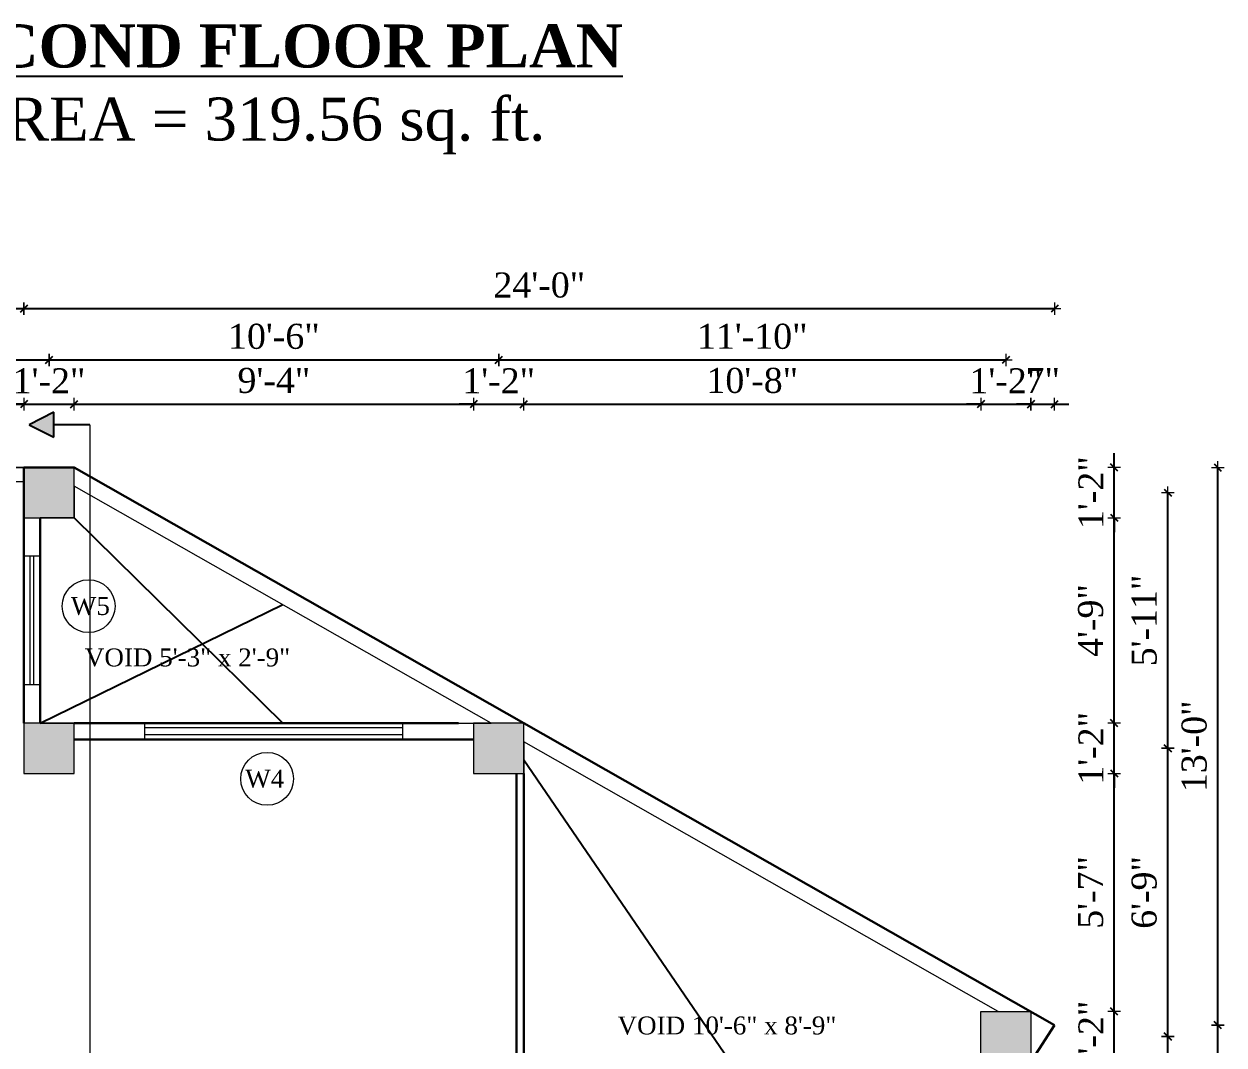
# Model space of a CAD drawing. Header units: inches. Extents: x 151827 to 346502, y -56182 to -23217.
# Drawn here: x 163272.7 to 163607.8, y -26095.1 to -25810 of the extents above; entities that cross this region are included whole.
import ezdxf

# ---------------------------------------------------------------- set-up
doc = ezdxf.new("R2010")
doc.units = ezdxf.units.IN
doc.header["$LTSCALE"] = 5
doc.header["$MEASUREMENT"] = 0
for name, color, linetype, lineweight in [('A-WALL', 7, 'Continuous', 9), ('Dimension', 7, 'Continuous', 18), ('Dw', 2, 'Continuous', 18)]:
    doc.layers.add(name, color=color, linetype=linetype, lineweight=lineweight)
doc.layers.add('dim line', color=7, linetype='Continuous', lineweight=15, true_color=0xfab2b2)
doc.layers.add('TEXT', color=6, linetype='Continuous')
doc.layers.add('WALL', color=7, linetype='Continuous')
doc.styles.add('ordinary', font='times.ttf')
doc.dimstyles.new('Copy of 96', dxfattribs={"dimtxt": 7, "dimasz": 4, "dimexe": 0.5, "dimexo": 0.5, "dimgap": 3, "dimtad": 1, "dimdec": 1, "dimzin": 11, "dimdsep": 46, "dimlunit": 4, "dimtxsty": 'ordinary', "dimblk": 'OBLIQUE', "dimcen": 0.09, "dimse1": 1, "dimse2": 1, "dimclrt": 6, "dimazin": 0, "dimtfac": 1, "dimtdec": 1, "dimtix": 1, "dimtmove": 2, "dimatfit": 3, "dimldrblk": 'leader', "dimfxl": 0.5, "dimfxlon": 1, "dimtolj": 1, "dimtzin": 0, "dimarcsym": 0})

# ---------------------------------------------------------------- blocks, each defined once
blk = doc.blocks.new('oblique')
at = {"color": 0, "lineweight": -2}
blk.add_line((0.25, 0.25), (-0.25, -0.25), dxfattribs=at)
at = {"layer": 'dim line', "lineweight": 9}
for p, q in [((-0.4375, 0), (0.4375, 0)), ((0, 0.4375), (0, -0.4375))]:
    blk.add_line(p, q, dxfattribs=at)
blk = doc.blocks.new('*D1109')
at = {"layer": 'A-WALL', "color": 0, "lineweight": -2, "ltscale": 5, "transparency": 16777216}
for p, q in [((163577.12, -26085.74), (163577.12, -26081.74)), ((163577.12, -26099.99), (163577.12, -26085.74)), ((163577.12, -26099.99), (163577.12, -26103.99))]:
    blk.add_line(p, q, dxfattribs=at)
at = {"layer": 'Defpoints', "color": 0, "ltscale": 5, "transparency": 16777216}
for p in [(163553.86, -26085.74), (163577.12, -26085.74), (163553.72, -26099.99)]:
    blk.add_point(p, dxfattribs=at)
at = {"layer": 'A-WALL', "color": 0, "lineweight": -2, "ltscale": 5, "transparency": 16777216, "xscale": 4, "yscale": 4, "zscale": 4}
for p, rotation in [((163577.12, -26085.74), 270), ((163577.12, -26099.99), 90)]:
    blk.add_blockref('oblique', p, dxfattribs=dict(at, rotation=rotation))
at = {"layer": 'A-WALL', "color": 6, "ltscale": 5, "transparency": 16777216, "insert": (163570.62, -26092.86), "char_height": 7, "attachment_point": 5, "rotation": 90, "style": 'ordinary'}
blk.add_mtext('\\A1;1\'-2"', dxfattribs=at)
blk = doc.blocks.new('_OBLIQUE')
at = {"color": 0, "linetype": 'ByBlock'}
blk.add_line((-0.5, -0.5), (0.5, 0.5), dxfattribs=at)
blk = doc.blocks.new('leader')
at = {"layer": 'Dimension'}
for p, q in [((0, -4.328), (0, 4.328)), ((-4.424, 0), (4.424, 0))]:
    blk.add_line(p, q, dxfattribs=at)
blk = doc.blocks.new('*D1110')
at = {"layer": 'A-WALL', "color": 0, "lineweight": -2, "ltscale": 5, "transparency": 16777216}
blk.add_line((163577.12, -26085.74), (163577.12, -26019.24), dxfattribs=at)
at = {"layer": 'Defpoints', "color": 0, "ltscale": 5, "transparency": 16777216}
for p in [(163412.24, -26019.24), (163577.12, -26019.24), (163553.86, -26085.74)]:
    blk.add_point(p, dxfattribs=at)
at = {"layer": 'A-WALL', "color": 0, "lineweight": -2, "ltscale": 5, "transparency": 16777216, "xscale": 4, "yscale": 4, "zscale": 4}
for p, rotation in [((163577.12, -26019.24), 90), ((163577.12, -26085.74), 270)]:
    blk.add_blockref('oblique', p, dxfattribs=dict(at, rotation=rotation))
at = {"layer": 'A-WALL', "color": 6, "ltscale": 5, "transparency": 16777216, "insert": (163570.55, -26052.49), "char_height": 7, "attachment_point": 5, "rotation": 90, "style": 'ordinary'}
blk.add_mtext('\\A1;5\'-7"', dxfattribs=at)
blk = doc.blocks.new('*D1111')
at = {"layer": 'A-WALL', "color": 0, "lineweight": -2, "ltscale": 5, "transparency": 16777216}
for p, q in [((163577.12, -26005.24), (163577.12, -26001.24)), ((163577.12, -26019.24), (163577.12, -26005.24)), ((163577.12, -26019.24), (163577.12, -26023.24))]:
    blk.add_line(p, q, dxfattribs=at)
at = {"layer": 'Defpoints', "color": 0, "ltscale": 5, "transparency": 16777216}
for p in [(163412.24, -26005.24), (163577.12, -26005.24), (163412.24, -26019.24)]:
    blk.add_point(p, dxfattribs=at)
at = {"layer": 'A-WALL', "color": 0, "lineweight": -2, "ltscale": 5, "transparency": 16777216, "xscale": 4, "yscale": 4, "zscale": 4}
for p, rotation in [((163577.12, -26005.24), 270), ((163577.12, -26019.24), 90)]:
    blk.add_blockref('oblique', p, dxfattribs=dict(at, rotation=rotation))
at = {"layer": 'A-WALL', "color": 6, "ltscale": 5, "transparency": 16777216, "insert": (163570.62, -26012.24), "char_height": 7, "attachment_point": 5, "rotation": 90, "style": 'ordinary'}
blk.add_mtext('\\A1;1\'-2"', dxfattribs=at)
blk = doc.blocks.new('*D1112')
at = {"layer": 'A-WALL', "color": 0, "lineweight": -2, "ltscale": 5, "transparency": 16777216}
blk.add_line((163577.12, -26005.24), (163577.12, -25947.85), dxfattribs=at)
at = {"layer": 'Defpoints', "color": 0, "ltscale": 5, "transparency": 16777216}
for p in [(163286.67, -25947.85), (163577.12, -25947.85), (163412.24, -26005.24)]:
    blk.add_point(p, dxfattribs=at)
at = {"layer": 'A-WALL', "color": 0, "lineweight": -2, "ltscale": 5, "transparency": 16777216, "xscale": 4, "yscale": 4, "zscale": 4}
for p, rotation in [((163577.12, -25947.85), 90), ((163577.12, -26005.24), 270)]:
    blk.add_blockref('oblique', p, dxfattribs=dict(at, rotation=rotation))
at = {"layer": 'A-WALL', "color": 6, "ltscale": 5, "transparency": 16777216, "insert": (163570.55, -25976.55), "char_height": 7, "attachment_point": 5, "rotation": 90, "style": 'ordinary'}
blk.add_mtext('\\A1;4\'-9"', dxfattribs=at)
blk = doc.blocks.new('*D1113')
at = {"layer": 'A-WALL', "color": 0, "lineweight": -2, "ltscale": 5, "transparency": 16777216}
for p, q in [((163577.12, -25933.85), (163577.12, -25929.85)), ((163577.12, -25947.85), (163577.12, -25933.85)), ((163577.12, -25947.85), (163577.12, -25951.85))]:
    blk.add_line(p, q, dxfattribs=at)
at = {"layer": 'Defpoints', "color": 0, "ltscale": 5, "transparency": 16777216}
for p in [(163286.67, -25933.85), (163577.12, -25933.85), (163286.67, -25947.85)]:
    blk.add_point(p, dxfattribs=at)
at = {"layer": 'A-WALL', "color": 0, "lineweight": -2, "ltscale": 5, "transparency": 16777216, "xscale": 4, "yscale": 4, "zscale": 4}
for p, rotation in [((163577.12, -25933.85), 270), ((163577.12, -25947.85), 90)]:
    blk.add_blockref('oblique', p, dxfattribs=dict(at, rotation=rotation))
at = {"layer": 'A-WALL', "color": 6, "ltscale": 5, "transparency": 16777216, "insert": (163570.62, -25940.85), "char_height": 7, "attachment_point": 5, "rotation": 90, "style": 'ordinary'}
blk.add_mtext('\\A1;1\'-2"', dxfattribs=at)
blk = doc.blocks.new('*D1114')
at = {"layer": 'A-WALL', "color": 0, "lineweight": -2, "ltscale": 5, "transparency": 16777216}
blk.add_line((163592.08, -26152.52), (163592.08, -26092.74), dxfattribs=at)
at = {"layer": 'Defpoints', "color": 0, "ltscale": 5, "transparency": 16777216}
for p in [(163546.86, -26092.74), (163592.08, -26092.74), (163508.25, -26152.52)]:
    blk.add_point(p, dxfattribs=at)
at = {"layer": 'A-WALL', "color": 0, "lineweight": -2, "ltscale": 5, "transparency": 16777216, "xscale": 4, "yscale": 4, "zscale": 4}
for p, rotation in [((163592.08, -26092.74), 90), ((163592.08, -26152.52), 270)]:
    blk.add_blockref('oblique', p, dxfattribs=dict(at, rotation=rotation))
at = {"layer": 'A-WALL', "color": 6, "ltscale": 5, "transparency": 16777216, "insert": (163585.51, -26122.63), "char_height": 7, "attachment_point": 5, "rotation": 90, "style": 'ordinary'}
blk.add_mtext('\\A1;5\'-0"', dxfattribs=at)
blk = doc.blocks.new('*D1115')
at = {"layer": 'A-WALL', "color": 0, "lineweight": -2, "ltscale": 5, "transparency": 16777216}
blk.add_line((163592.08, -26092.74), (163592.08, -26012.24), dxfattribs=at)
at = {"layer": 'Defpoints', "color": 0, "ltscale": 5, "transparency": 16777216}
for p in [(163405.24, -26012.24), (163592.08, -26012.24), (163546.86, -26092.74)]:
    blk.add_point(p, dxfattribs=at)
at = {"layer": 'A-WALL', "color": 0, "lineweight": -2, "ltscale": 5, "transparency": 16777216, "xscale": 4, "yscale": 4, "zscale": 4}
for p, rotation in [((163592.08, -26012.24), 90), ((163592.08, -26092.74), 270)]:
    blk.add_blockref('oblique', p, dxfattribs=dict(at, rotation=rotation))
at = {"layer": 'A-WALL', "color": 6, "ltscale": 5, "transparency": 16777216, "insert": (163585.5, -26052.49), "char_height": 7, "attachment_point": 5, "rotation": 90, "style": 'ordinary'}
blk.add_mtext('\\A1;6\'-9"', dxfattribs=at)
blk = doc.blocks.new('*D1116')
at = {"layer": 'A-WALL', "color": 0, "lineweight": -2, "ltscale": 5, "transparency": 16777216}
blk.add_line((163592.08, -26012.24), (163592.08, -25940.85), dxfattribs=at)
at = {"layer": 'Defpoints', "color": 0, "ltscale": 5, "transparency": 16777216}
for p in [(163279.67, -25940.85), (163592.08, -25940.85), (163405.24, -26012.24)]:
    blk.add_point(p, dxfattribs=at)
at = {"layer": 'A-WALL', "color": 0, "lineweight": -2, "ltscale": 5, "transparency": 16777216, "xscale": 4, "yscale": 4, "zscale": 4}
for p, rotation in [((163592.08, -25940.85), 90), ((163592.08, -26012.24), 270)]:
    blk.add_blockref('oblique', p, dxfattribs=dict(at, rotation=rotation))
at = {"layer": 'A-WALL', "color": 6, "ltscale": 5, "transparency": 16777216, "insert": (163585.51, -25976.55), "char_height": 7, "attachment_point": 5, "rotation": 90, "style": 'ordinary'}
blk.add_mtext('\\A1;5\'-11"', dxfattribs=at)
blk = doc.blocks.new('*D1118')
at = {"layer": 'A-WALL', "color": 0, "lineweight": -2, "ltscale": 5, "transparency": 16777216}
blk.add_line((163165.79, -25916.13), (163272.67, -25916.13), dxfattribs=at)
at = {"layer": 'Defpoints', "color": 0, "ltscale": 5, "transparency": 16777216}
for p in [(163272.67, -25916.13), (163272.67, -25933.85), (163165.79, -26005.24)]:
    blk.add_point(p, dxfattribs=at)
at = {"layer": 'A-WALL', "color": 0, "lineweight": -2, "ltscale": 5, "transparency": 16777216, "xscale": 4, "yscale": 4, "zscale": 4, "rotation": 180}
blk.add_blockref('oblique', (163165.79, -25916.13), dxfattribs=at)
at = {"layer": 'A-WALL', "color": 0, "lineweight": -2, "ltscale": 5, "transparency": 16777216, "xscale": 4, "yscale": 4, "zscale": 4}
blk.add_blockref('oblique', (163272.67, -25916.13), dxfattribs=at)
at = {"layer": 'A-WALL', "color": 6, "ltscale": 5, "transparency": 16777216, "insert": (163219.23, -25909.57), "char_height": 7, "attachment_point": 5, "style": 'ordinary'}
blk.add_mtext('\\A1;8\'-11"', dxfattribs=at)
blk = doc.blocks.new('*D1119')
at = {"layer": 'A-WALL', "color": 0, "lineweight": -2, "ltscale": 5, "transparency": 16777216}
for p, q in [((163272.67, -25916.13), (163268.67, -25916.13)), ((163272.67, -25916.13), (163286.67, -25916.13)), ((163286.67, -25916.13), (163290.67, -25916.13))]:
    blk.add_line(p, q, dxfattribs=at)
at = {"layer": 'Defpoints', "color": 0, "ltscale": 5, "transparency": 16777216}
for p in [(163286.67, -25916.13), (163272.67, -25933.85), (163286.67, -25933.85)]:
    blk.add_point(p, dxfattribs=at)
at = {"layer": 'A-WALL', "color": 0, "lineweight": -2, "ltscale": 5, "transparency": 16777216, "xscale": 4, "yscale": 4, "zscale": 4}
blk.add_blockref('oblique', (163272.67, -25916.13), dxfattribs=at)
at = {"layer": 'A-WALL', "color": 0, "lineweight": -2, "ltscale": 5, "transparency": 16777216, "xscale": 4, "yscale": 4, "zscale": 4, "rotation": 180}
blk.add_blockref('oblique', (163286.67, -25916.13), dxfattribs=at)
at = {"layer": 'A-WALL', "color": 6, "ltscale": 5, "transparency": 16777216, "insert": (163279.67, -25909.63), "char_height": 7, "attachment_point": 5, "style": 'ordinary'}
blk.add_mtext('\\A1;1\'-2"', dxfattribs=at)
blk = doc.blocks.new('*D1120')
at = {"layer": 'A-WALL', "color": 0, "lineweight": -2, "ltscale": 5, "transparency": 16777216}
blk.add_line((163286.67, -25916.13), (163398.24, -25916.13), dxfattribs=at)
at = {"layer": 'Defpoints', "color": 0, "ltscale": 5, "transparency": 16777216}
for p in [(163398.24, -25916.13), (163286.67, -25933.85), (163398.24, -26005.24)]:
    blk.add_point(p, dxfattribs=at)
at = {"layer": 'A-WALL', "color": 0, "lineweight": -2, "ltscale": 5, "transparency": 16777216, "xscale": 4, "yscale": 4, "zscale": 4, "rotation": 180}
blk.add_blockref('oblique', (163286.67, -25916.13), dxfattribs=at)
at = {"layer": 'A-WALL', "color": 0, "lineweight": -2, "ltscale": 5, "transparency": 16777216, "xscale": 4, "yscale": 4, "zscale": 4}
blk.add_blockref('oblique', (163398.24, -25916.13), dxfattribs=at)
at = {"layer": 'A-WALL', "color": 6, "ltscale": 5, "transparency": 16777216, "insert": (163342.46, -25909.56), "char_height": 7, "attachment_point": 5, "style": 'ordinary'}
blk.add_mtext('\\A1;9\'-4"', dxfattribs=at)
blk = doc.blocks.new('*D1121')
at = {"layer": 'A-WALL', "color": 0, "lineweight": -2, "ltscale": 5, "transparency": 16777216}
for p, q in [((163398.24, -25916.13), (163394.24, -25916.13)), ((163398.24, -25916.13), (163412.24, -25916.13)), ((163412.24, -25916.13), (163416.24, -25916.13))]:
    blk.add_line(p, q, dxfattribs=at)
at = {"layer": 'Defpoints', "color": 0, "ltscale": 5, "transparency": 16777216}
for p in [(163412.24, -25916.13), (163398.24, -26005.24), (163412.24, -26005.24)]:
    blk.add_point(p, dxfattribs=at)
at = {"layer": 'A-WALL', "color": 0, "lineweight": -2, "ltscale": 5, "transparency": 16777216, "xscale": 4, "yscale": 4, "zscale": 4}
blk.add_blockref('oblique', (163398.24, -25916.13), dxfattribs=at)
at = {"layer": 'A-WALL', "color": 0, "lineweight": -2, "ltscale": 5, "transparency": 16777216, "xscale": 4, "yscale": 4, "zscale": 4, "rotation": 180}
blk.add_blockref('oblique', (163412.24, -25916.13), dxfattribs=at)
at = {"layer": 'A-WALL', "color": 6, "ltscale": 5, "transparency": 16777216, "insert": (163405.24, -25909.63), "char_height": 7, "attachment_point": 5, "style": 'ordinary'}
blk.add_mtext('\\A1;1\'-2"', dxfattribs=at)
blk = doc.blocks.new('*D1122')
at = {"layer": 'A-WALL', "color": 0, "lineweight": -2, "ltscale": 5, "transparency": 16777216}
blk.add_line((163412.24, -25916.13), (163539.86, -25916.13), dxfattribs=at)
at = {"layer": 'Defpoints', "color": 0, "ltscale": 5, "transparency": 16777216}
for p in [(163539.86, -25916.13), (163412.24, -26005.24), (163539.86, -26085.74)]:
    blk.add_point(p, dxfattribs=at)
at = {"layer": 'A-WALL', "color": 0, "lineweight": -2, "ltscale": 5, "transparency": 16777216, "xscale": 4, "yscale": 4, "zscale": 4, "rotation": 180}
blk.add_blockref('oblique', (163412.24, -25916.13), dxfattribs=at)
at = {"layer": 'A-WALL', "color": 0, "lineweight": -2, "ltscale": 5, "transparency": 16777216, "xscale": 4, "yscale": 4, "zscale": 4}
blk.add_blockref('oblique', (163539.86, -25916.13), dxfattribs=at)
at = {"layer": 'A-WALL', "color": 6, "ltscale": 5, "transparency": 16777216, "insert": (163476.05, -25909.57), "char_height": 7, "attachment_point": 5, "style": 'ordinary'}
blk.add_mtext('\\A1;10\'-8"', dxfattribs=at)
blk = doc.blocks.new('*D1123')
at = {"layer": 'A-WALL', "color": 0, "lineweight": -2, "ltscale": 5, "transparency": 16777216}
for p, q in [((163539.86, -25916.13), (163535.86, -25916.13)), ((163539.86, -25916.13), (163553.86, -25916.13)), ((163553.86, -25916.13), (163557.86, -25916.13))]:
    blk.add_line(p, q, dxfattribs=at)
at = {"layer": 'Defpoints', "color": 0, "ltscale": 5, "transparency": 16777216}
for p in [(163553.86, -25916.13), (163539.86, -26085.74), (163553.86, -26085.74)]:
    blk.add_point(p, dxfattribs=at)
at = {"layer": 'A-WALL', "color": 0, "lineweight": -2, "ltscale": 5, "transparency": 16777216, "xscale": 4, "yscale": 4, "zscale": 4}
blk.add_blockref('oblique', (163539.86, -25916.13), dxfattribs=at)
at = {"layer": 'A-WALL', "color": 0, "lineweight": -2, "ltscale": 5, "transparency": 16777216, "xscale": 4, "yscale": 4, "zscale": 4, "rotation": 180}
blk.add_blockref('oblique', (163553.86, -25916.13), dxfattribs=at)
at = {"layer": 'A-WALL', "color": 6, "ltscale": 5, "transparency": 16777216, "insert": (163546.86, -25909.63), "char_height": 7, "attachment_point": 5, "style": 'ordinary'}
blk.add_mtext('\\A1;1\'-2"', dxfattribs=at)
blk = doc.blocks.new('*D1125')
at = {"layer": 'A-WALL', "color": 0, "lineweight": -2, "ltscale": 5, "transparency": 16777216}
blk.add_line((163158.79, -25903.81), (163279.67, -25903.81), dxfattribs=at)
at = {"layer": 'Defpoints', "color": 0, "ltscale": 5, "transparency": 16777216}
for p in [(163279.67, -25903.81), (163158.79, -26012.24), (163279.67, -26012.24)]:
    blk.add_point(p, dxfattribs=at)
at = {"layer": 'A-WALL', "color": 0, "lineweight": -2, "ltscale": 5, "transparency": 16777216, "xscale": 4, "yscale": 4, "zscale": 4, "rotation": 180}
blk.add_blockref('oblique', (163158.79, -25903.81), dxfattribs=at)
at = {"layer": 'A-WALL', "color": 0, "lineweight": -2, "ltscale": 5, "transparency": 16777216, "xscale": 4, "yscale": 4, "zscale": 4}
blk.add_blockref('oblique', (163279.67, -25903.81), dxfattribs=at)
at = {"layer": 'A-WALL', "color": 6, "ltscale": 5, "transparency": 16777216, "insert": (163219.23, -25897.25), "char_height": 7, "attachment_point": 5, "style": 'ordinary'}
blk.add_mtext('\\A1;10\'-1"', dxfattribs=at)
blk = doc.blocks.new('*D1126')
at = {"layer": 'A-WALL', "color": 0, "lineweight": -2, "ltscale": 5, "transparency": 16777216}
blk.add_line((163279.67, -25903.81), (163405.24, -25903.81), dxfattribs=at)
at = {"layer": 'Defpoints', "color": 0, "ltscale": 5, "transparency": 16777216}
for p in [(163405.24, -25903.81), (163279.67, -26012.24), (163405.24, -26012.24)]:
    blk.add_point(p, dxfattribs=at)
at = {"layer": 'A-WALL', "color": 0, "lineweight": -2, "ltscale": 5, "transparency": 16777216, "xscale": 4, "yscale": 4, "zscale": 4, "rotation": 180}
blk.add_blockref('oblique', (163279.67, -25903.81), dxfattribs=at)
at = {"layer": 'A-WALL', "color": 0, "lineweight": -2, "ltscale": 5, "transparency": 16777216, "xscale": 4, "yscale": 4, "zscale": 4}
blk.add_blockref('oblique', (163405.24, -25903.81), dxfattribs=at)
at = {"layer": 'A-WALL', "color": 6, "ltscale": 5, "transparency": 16777216, "insert": (163342.46, -25897.25), "char_height": 7, "attachment_point": 5, "style": 'ordinary'}
blk.add_mtext('\\A1;10\'-6"', dxfattribs=at)
blk = doc.blocks.new('*D1127')
at = {"layer": 'A-WALL', "color": 0, "lineweight": -2, "ltscale": 5, "transparency": 16777216}
blk.add_line((163405.24, -25903.81), (163546.86, -25903.81), dxfattribs=at)
at = {"layer": 'Defpoints', "color": 0, "ltscale": 5, "transparency": 16777216}
for p in [(163546.86, -25903.81), (163405.24, -26012.24), (163546.86, -26092.74)]:
    blk.add_point(p, dxfattribs=at)
at = {"layer": 'A-WALL', "color": 0, "lineweight": -2, "ltscale": 5, "transparency": 16777216, "xscale": 4, "yscale": 4, "zscale": 4, "rotation": 180}
blk.add_blockref('oblique', (163405.24, -25903.81), dxfattribs=at)
at = {"layer": 'A-WALL', "color": 0, "lineweight": -2, "ltscale": 5, "transparency": 16777216, "xscale": 4, "yscale": 4, "zscale": 4}
blk.add_blockref('oblique', (163546.86, -25903.81), dxfattribs=at)
at = {"layer": 'A-WALL', "color": 6, "ltscale": 5, "transparency": 16777216, "insert": (163476.05, -25897.25), "char_height": 7, "attachment_point": 5, "style": 'ordinary'}
blk.add_mtext('\\A1;11\'-10"', dxfattribs=at)
blk = doc.blocks.new('*D1128')
at = {"layer": 'A-WALL', "color": 0, "lineweight": -2, "ltscale": 5, "transparency": 16777216}
blk.add_line((163151.79, -25889.48), (163272.67, -25889.48), dxfattribs=at)
at = {"layer": 'Defpoints', "color": 0, "ltscale": 5, "transparency": 16777216}
for p in [(163272.67, -25889.48), (163272.67, -25933.85), (163151.79, -26005.24)]:
    blk.add_point(p, dxfattribs=at)
at = {"layer": 'A-WALL', "color": 0, "lineweight": -2, "ltscale": 5, "transparency": 16777216, "xscale": 4, "yscale": 4, "zscale": 4, "rotation": 180}
blk.add_blockref('oblique', (163151.79, -25889.48), dxfattribs=at)
at = {"layer": 'A-WALL', "color": 0, "lineweight": -2, "ltscale": 5, "transparency": 16777216, "xscale": 4, "yscale": 4, "zscale": 4}
blk.add_blockref('oblique', (163272.67, -25889.48), dxfattribs=at)
at = {"layer": 'A-WALL', "color": 6, "ltscale": 5, "transparency": 16777216, "insert": (163212.23, -25882.92), "char_height": 7, "attachment_point": 5, "style": 'ordinary'}
blk.add_mtext('\\A1;10\'-1"', dxfattribs=at)
blk = doc.blocks.new('*D1129')
at = {"layer": 'A-WALL', "color": 0, "lineweight": -2, "ltscale": 5, "transparency": 16777216}
blk.add_line((163272.67, -25889.48), (163560.49, -25889.48), dxfattribs=at)
at = {"layer": 'Defpoints', "color": 0, "ltscale": 5, "transparency": 16777216}
for p in [(163560.49, -25889.48), (163272.67, -25933.85), (163560.49, -26089.51)]:
    blk.add_point(p, dxfattribs=at)
at = {"layer": 'A-WALL', "color": 0, "lineweight": -2, "ltscale": 5, "transparency": 16777216, "xscale": 4, "yscale": 4, "zscale": 4, "rotation": 180}
blk.add_blockref('oblique', (163272.67, -25889.48), dxfattribs=at)
at = {"layer": 'A-WALL', "color": 0, "lineweight": -2, "ltscale": 5, "transparency": 16777216, "xscale": 4, "yscale": 4, "zscale": 4}
blk.add_blockref('oblique', (163560.49, -25889.48), dxfattribs=at)
at = {"layer": 'A-WALL', "color": 6, "ltscale": 5, "transparency": 16777216, "insert": (163416.58, -25882.92), "char_height": 7, "attachment_point": 5, "style": 'ordinary'}
blk.add_mtext('\\A1;24\'-0"', dxfattribs=at)
blk = doc.blocks.new('*D1130')
at = {"layer": 'A-WALL', "color": 0, "lineweight": -2, "ltscale": 5, "transparency": 16777216}
blk.add_line((163606.03, -26177.52), (163606.03, -26089.51), dxfattribs=at)
at = {"layer": 'Defpoints', "color": 0, "ltscale": 5, "transparency": 16777216}
for p in [(163560.49, -26089.51), (163606.03, -26089.51), (163503.62, -26177.52)]:
    blk.add_point(p, dxfattribs=at)
at = {"layer": 'A-WALL', "color": 0, "lineweight": -2, "ltscale": 5, "transparency": 16777216, "xscale": 4, "yscale": 4, "zscale": 4}
for p, rotation in [((163606.03, -26089.51), 90), ((163606.03, -26177.52), 270)]:
    blk.add_blockref('oblique', p, dxfattribs=dict(at, rotation=rotation))
at = {"layer": 'A-WALL', "color": 6, "ltscale": 5, "transparency": 16777216, "insert": (163599.46, -26133.52), "char_height": 7, "attachment_point": 5, "rotation": 90, "style": 'ordinary'}
blk.add_mtext('\\A1;7\'-4"', dxfattribs=at)
blk = doc.blocks.new('*D1131')
at = {"layer": 'A-WALL', "color": 0, "lineweight": -2, "ltscale": 5, "transparency": 16777216}
blk.add_line((163606.03, -26089.51), (163606.03, -25933.85), dxfattribs=at)
at = {"layer": 'Defpoints', "color": 0, "ltscale": 5, "transparency": 16777216}
for p in [(163286.67, -25933.85), (163606.03, -25933.85), (163560.49, -26089.51)]:
    blk.add_point(p, dxfattribs=at)
at = {"layer": 'A-WALL', "color": 0, "lineweight": -2, "ltscale": 5, "transparency": 16777216, "xscale": 4, "yscale": 4, "zscale": 4}
for p, rotation in [((163606.03, -25933.85), 90), ((163606.03, -26089.51), 270)]:
    blk.add_blockref('oblique', p, dxfattribs=dict(at, rotation=rotation))
at = {"layer": 'A-WALL', "color": 6, "ltscale": 5, "transparency": 16777216, "insert": (163599.47, -26011.68), "char_height": 7, "attachment_point": 5, "rotation": 90, "style": 'ordinary'}
blk.add_mtext('\\A1;13\'-0"', dxfattribs=at)
blk = doc.blocks.new('*D1141')
at = {"layer": 'A-WALL', "color": 0, "lineweight": -2, "ltscale": 5, "transparency": 16777216}
blk.add_line((163553.86, -26198.77), (163560.49, -26198.77), dxfattribs=at)
at = {"layer": 'Defpoints', "color": 0, "ltscale": 5, "transparency": 16777216}
for p in [(163560.49, -26089.51), (163553.86, -26099.74), (163560.49, -26198.77)]:
    blk.add_point(p, dxfattribs=at)
at = {"layer": 'A-WALL', "color": 0, "lineweight": -2, "ltscale": 5, "transparency": 16777216, "xscale": 4, "yscale": 4, "zscale": 4, "rotation": 180}
blk.add_blockref('oblique', (163553.86, -26198.77), dxfattribs=at)
at = {"layer": 'A-WALL', "color": 0, "lineweight": -2, "ltscale": 5, "transparency": 16777216, "xscale": 4, "yscale": 4, "zscale": 4}
blk.add_blockref('oblique', (163560.49, -26198.77), dxfattribs=at)
at = {"layer": 'A-WALL', "color": 6, "ltscale": 5, "transparency": 16777216, "insert": (163558.9, -26192.11), "char_height": 7, "attachment_point": 5, "style": 'ordinary'}
blk.add_mtext('\\A1;7"', dxfattribs=at)
blk = doc.blocks.new('*D1145')
at = {"layer": 'A-WALL', "color": 0, "lineweight": -2, "ltscale": 5, "transparency": 16777216}
blk.add_line((163508.25, -26211.39), (163546.86, -26211.39), dxfattribs=at)
at = {"layer": 'Defpoints', "color": 0, "ltscale": 5, "transparency": 16777216}
for p in [(163546.86, -26092.74), (163508.25, -26152.52), (163546.86, -26211.39)]:
    blk.add_point(p, dxfattribs=at)
at = {"layer": 'A-WALL', "color": 0, "lineweight": -2, "ltscale": 5, "transparency": 16777216, "xscale": 4, "yscale": 4, "zscale": 4, "rotation": 180}
blk.add_blockref('oblique', (163508.25, -26211.39), dxfattribs=at)
at = {"layer": 'A-WALL', "color": 0, "lineweight": -2, "ltscale": 5, "transparency": 16777216, "xscale": 4, "yscale": 4, "zscale": 4}
blk.add_blockref('oblique', (163546.86, -26211.39), dxfattribs=at)
at = {"layer": 'A-WALL', "color": 6, "ltscale": 5, "transparency": 16777216, "insert": (163527.55, -26204.83), "char_height": 7, "attachment_point": 5, "style": 'ordinary'}
blk.add_mtext('\\A1;3\'-3"', dxfattribs=at)
blk = doc.blocks.new('*D1147')
at = {"layer": 'A-WALL', "color": 0, "lineweight": -2, "ltscale": 5, "transparency": 16777216}
blk.add_line((163514.93, -26224.49), (163560.49, -26224.49), dxfattribs=at)
at = {"layer": 'Defpoints', "color": 0, "ltscale": 5, "transparency": 16777216}
for p in [(163560.49, -26089.51), (163514.93, -26159.52), (163560.49, -26224.49)]:
    blk.add_point(p, dxfattribs=at)
at = {"layer": 'A-WALL', "color": 0, "lineweight": -2, "ltscale": 5, "transparency": 16777216, "xscale": 4, "yscale": 4, "zscale": 4, "rotation": 180}
blk.add_blockref('oblique', (163514.93, -26224.49), dxfattribs=at)
at = {"layer": 'A-WALL', "color": 0, "lineweight": -2, "ltscale": 5, "transparency": 16777216, "xscale": 4, "yscale": 4, "zscale": 4}
blk.add_blockref('oblique', (163560.49, -26224.49), dxfattribs=at)
at = {"layer": 'A-WALL', "color": 6, "ltscale": 5, "transparency": 16777216, "insert": (163537.71, -26217.93), "char_height": 7, "attachment_point": 5, "style": 'ordinary'}
blk.add_mtext('\\A1;3\'-10"', dxfattribs=at)
blk = doc.blocks.new('*D1154')
at = {"layer": 'A-WALL', "color": 0, "lineweight": -2, "ltscale": 5, "transparency": 16777216}
blk.add_line((163124.39, -26011.42), (163126.15, -25937.22), dxfattribs=at)
at = {"layer": 'Defpoints', "color": 0, "ltscale": 5, "transparency": 16777216}
for p in [(163126.15, -25937.22), (163279.67, -25940.85), (163158.79, -26012.24)]:
    blk.add_point(p, dxfattribs=at)
at = {"layer": 'A-WALL', "color": 0, "lineweight": -2, "ltscale": 5, "transparency": 16777216, "xscale": 4, "yscale": 4, "zscale": 4}
for p, rotation in [((163126.15, -25937.22), 88.64238169298139), ((163124.39, -26011.42), 268.6423816929814)]:
    blk.add_blockref('oblique', p, dxfattribs=dict(at, rotation=rotation))
at = {"layer": 'A-WALL', "color": 6, "ltscale": 5, "transparency": 16777216, "insert": (163118.71, -25974.16), "char_height": 7, "attachment_point": 5, "rotation": 88.6424, "style": 'ordinary'}
blk.add_mtext('\\A1;6\'-2"', dxfattribs=at)
blk = doc.blocks.new('*D1551')
at = {"layer": 'A-WALL', "color": 0, "lineweight": -2, "ltscale": 5, "transparency": 16777216}
for p, q in [((163553.86, -25916.13), (163549.86, -25916.13)), ((163553.86, -25916.13), (163560.49, -25916.13)), ((163560.49, -25916.13), (163564.49, -25916.13))]:
    blk.add_line(p, q, dxfattribs=at)
at = {"layer": 'Defpoints', "color": 0, "ltscale": 5, "transparency": 16777216}
for p in [(163560.49, -25916.13), (163553.86, -26085.74, -72.71), (163560.49, -26089.51, -72.71)]:
    blk.add_point(p, dxfattribs=at)
at = {"layer": 'A-WALL', "color": 0, "lineweight": -2, "ltscale": 5, "transparency": 16777216, "xscale": 4, "yscale": 4, "zscale": 4}
blk.add_blockref('oblique', (163553.86, -25916.13), dxfattribs=at)
at = {"layer": 'A-WALL', "color": 0, "lineweight": -2, "ltscale": 5, "transparency": 16777216, "xscale": 4, "yscale": 4, "zscale": 4, "rotation": 180}
blk.add_blockref('oblique', (163560.49, -25916.13), dxfattribs=at)
at = {"layer": 'A-WALL', "color": 6, "ltscale": 5, "transparency": 16777216, "insert": (163557.17, -25909.56), "char_height": 7, "attachment_point": 5, "style": 'ordinary'}
blk.add_mtext('\\A1;7"', dxfattribs=at)

msp = doc.modelspace()

# ---------------------------------------------------------------- hatches: boundary and pattern name
at = {"ltscale": 5}
msp.add_hatch(color=256, dxfattribs=at).paths.add_polyline_path([(163280.96, -25925.38), (163280.96, -25918.37), (163274.08, -25921.95)])
at = {"layer": 'WALL', "linetype": 'ByBlock', "ltscale": 5, "true_color": 0xf8991e}
h = msp.add_hatch(color=30, dxfattribs=at)
h.dxf.hatch_style = 1
h.paths.add_polyline_path([(163272.67, -25947.85), (163286.67, -25947.85), (163286.67, -25933.85), (163272.67, -25933.85)])
h = msp.add_hatch(color=30, dxfattribs=at)
h.dxf.hatch_style = 1
h.paths.add_polyline_path([(163272.67, -26019.24), (163286.67, -26019.24), (163286.67, -26005.24), (163272.67, -26005.24)])
h = msp.add_hatch(color=30, dxfattribs=at)
h.dxf.hatch_style = 1
h.paths.add_polyline_path([(163412.24, -26019.24), (163412.24, -26005.24), (163398.24, -26005.24), (163398.24, -26019.24)])
h = msp.add_hatch(color=30, dxfattribs=at)
h.dxf.hatch_style = 1
h.paths.add_polyline_path([(163539.86, -26085.74), (163539.86, -26099.74), (163553.86, -26099.74), (163553.86, -26085.74)])

# ---------------------------------------------------------------- linework, layer by layer
at = {"ltscale": 5}
for p, q in [((163280.96, -25918.37, -72.71), (163274.08, -25921.95, -72.71)), ((163280.96, -25925.38, -72.71), (163280.96, -25918.37, -72.71)), ((163274.08, -25921.95, -72.71), (163280.96, -25925.38, -72.71)), ((163291.06, -25921.95, -72.71), (163280.96, -25921.95, -72.71))]:
    msp.add_line(p, q, dxfattribs=at)
at = {"layer": 'A-WALL', "ltscale": 5}
for p, q in [((163291.06, -25921.95, -72.71), (163291.06, -26210.52, -72.71)), ((163272.67, -25933.85, -72.71), (163153.48, -25933.85, -72.71)), ((163277.17, -25958.55, -72.71), (163272.67, -25958.55, -72.71)), ((163277.17, -25994.55, -72.71), (163272.67, -25994.55, -72.71)), ((163306.46, -26009.74, -72.71), (163306.46, -26005.24, -72.71)), ((163378.46, -26009.74, -72.71), (163378.46, -26005.24, -72.71))]:
    msp.add_line(p, q, dxfattribs=at)
at = {"layer": 'A-WALL', "lineweight": 30}
for p, q in [((163272.67, -25933.85, -72.71), (163272.67, -26005.24, -72.71)), ((163286.67, -25933.85, -72.71), (163272.67, -25933.85, -72.71)), ((163286.67, -25933.85, -72.71), (163412.24, -26005.24, -72.71)), ((163277.17, -25947.85, -72.71), (163277.17, -26005.24, -72.71)), ((163277.17, -25947.85, -72.71), (163277.17, -26005.24, -72.71)), ((163286.67, -26005.24, -72.71), (163394.03, -26005.24, -72.71)), ((163412.24, -26005.24, -72.71), (163560.49, -26089.51, -72.71)), ((163398.24, -26009.74, -72.71), (163286.67, -26009.74, -72.71)), ((163410.24, -26019.24, -72.71), (163410.24, -26146.02, -72.71)), ((163412.24, -26019.24, -72.71), (163412.24, -26146.02, -72.71)), ((163560.49, -26089.51, -72.71), (163515.25, -26159.52, -72.71))]:
    msp.add_line(p, q, dxfattribs=at)
at = {"layer": 'A-WALL', "ltscale": 5, "elevation": -72.71}
for points in [[(163268.67, -25933.85), (163272.67, -25933.85), (163272.67, -25937.85), (163268.67, -25937.85)], [(163272.67, -25947.85), (163286.67, -25947.85), (163286.67, -25933.85), (163272.67, -25933.85)], [(163286.67, -25939.03), (163286.67, -25947.85), (163277.17, -25947.85), (163277.17, -25969.24), (163277.17, -26005.24), (163286.67, -26005.24), (163403.14, -26005.24)], [(163272.67, -26019.24), (163286.67, -26019.24), (163286.67, -26005.24), (163272.67, -26005.24)], [(163398.24, -26019.24), (163412.24, -26019.24), (163412.24, -26005.24), (163398.24, -26005.24)], [(163539.86, -26085.74), (163553.86, -26085.74), (163553.86, -26099.74), (163539.86, -26099.74)]]:
    msp.add_lwpolyline(points, close=True, dxfattribs=at)
msp.add_lwpolyline([(163412.24, -26150.52), (163412.24, -26150.52), (163501.25, -26150.52), (163501.25, -26145.52), (163515.25, -26145.52), (163515.25, -26151.23), (163548.52, -26099.74), (163539.86, -26099.74), (163539.86, -26085.74), (163544.75, -26085.74), (163412.24, -26010.41), (163412.24, -26150.52)], dxfattribs=at)
at = {"layer": 'A-WALL', "ltscale": 5}
for centre in [(163290.72, -25972.57, -72.71), (163340.56, -26020.78, -72.71)]:
    msp.add_circle(centre, 7.38, dxfattribs=at)
at = {"layer": 'Dw', "color": 3}
for p, q in [((163274.42, -25994.55, -72.71), (163274.42, -25958.55, -72.71)), ((163275.42, -25994.55, -72.71), (163275.42, -25958.55, -72.71)), ((163378.46, -26006.49, -72.71), (163306.46, -26006.49, -72.71)), ((163378.46, -26008.49, -72.71), (163306.46, -26008.49, -72.71))]:
    msp.add_line(p, q, dxfattribs=at)
at = {"layer": 'WALL', "color": 30, "linetype": 'ByBlock', "ltscale": 5, "true_color": 0xf8991e}
for p, q in [((163286.67, -25947.85, -72.71), (163344.91, -26005.24, -72.71)), ((163277.17, -26005.24, -72.71), (163344.91, -25972.13, -72.71)), ((163501.25, -26145.52, -72.71), (163412.24, -26015.59, -72.71))]:
    msp.add_line(p, q, dxfattribs=at)

# ---------------------------------------------------------------- texts
at = {"layer": 'TEXT', "style": 'ordinary'}
for s, p in [('W5', (163285.76, -25975.01, -72.71)), ('VOID 5\'-3" x 2\'-9"', (163289.67, -25989.37, -72.71)), ('W4', (163334.44, -26023.22, -72.71)), ('VOID 10\'-6" x 8\'-9"', (163438.42, -26092.14, -72.71))]:
    msp.add_text(s, height=5, dxfattribs=at).set_placement(p)
at = {"layer": 'TEXT', "char_height": 12, "width": 219.8151, "attachment_point": 8, "style": 'ordinary'}
for s, insert in [('{\\fTimes New Roman|b1|i0|c0|p18;\\LSECOND FLOOR PLAN}', (163340.68, -25822.31, -72.71)), ('AREA = 319.56 sq. ft.', (163336.37, -25846.43, -72.71))]:
    msp.add_mtext(s, dxfattribs=dict(at, insert=insert))

# ---------------------------------------------------------------- dimensions: what is measured, and where the dimension line sits
at = {"layer": 'A-WALL', "ltscale": 5}
for base, p1, p2, picture, middle in [((163272.67, -25889.48, -72.71), (163151.79, -26005.24, -72.71), (163272.67, -25933.85, -72.71), '*D1128', (163212.23, -25882.92, -72.71)), ((163560.49, -25889.48, -72.71), (163272.67, -25933.85, -72.71), (163560.49, -26089.51, -72.71), '*D1129', (163416.58, -25882.92, -72.71)), ((163279.67, -25903.81, -72.71), (163158.79, -26012.24, -72.71), (163279.67, -26012.24, -72.71), '*D1125', (163219.23, -25897.25, -72.71)), ((163405.24, -25903.81, -72.71), (163279.67, -26012.24, -72.71), (163405.24, -26012.24, -72.71), '*D1126', (163342.46, -25897.25, -72.71)), ((163546.86, -25903.81, -72.71), (163405.24, -26012.24, -72.71), (163546.86, -26092.74, -72.71), '*D1127', (163476.05, -25897.25, -72.71)), ((163272.67, -25916.13, -72.71), (163165.79, -26005.24, -72.71), (163272.67, -25933.85, -72.71), '*D1118', (163219.23, -25909.57, -72.71)), ((163286.67, -25916.13, -72.71), (163272.67, -25933.85, -72.71), (163286.67, -25933.85, -72.71), '*D1119', (163279.67, -25909.63, -72.71)), ((163398.24, -25916.13, -72.71), (163286.67, -25933.85, -72.71), (163398.24, -26005.24, -72.71), '*D1120', (163342.46, -25909.56, -72.71)), ((163412.24, -25916.13, -72.71), (163398.24, -26005.24, -72.71), (163412.24, -26005.24, -72.71), '*D1121', (163405.24, -25909.63, -72.71)), ((163539.86, -25916.13, -72.71), (163412.24, -26005.24, -72.71), (163539.86, -26085.74, -72.71), '*D1122', (163476.05, -25909.57, -72.71)), ((163553.86, -25916.13, -72.71), (163539.86, -26085.74, -72.71), (163553.86, -26085.74, -72.71), '*D1123', (163546.86, -25909.63, -72.71)), ((163560.49, -25916.13), (163553.86, -26085.74, -72.71), (163560.49, -26089.51, -72.71), '*D1551', (163557.17, -25909.56)), ((163560.49, -26224.49, -72.71), (163514.93, -26159.52, -72.71), (163560.49, -26089.51, -72.71), '*D1147', (163537.71, -26217.93, -72.71)), ((163546.86, -26211.39, -72.71), (163508.25, -26152.52, -72.71), (163546.86, -26092.74, -72.71), '*D1145', (163527.55, -26204.83, -72.71))]:
    dim = msp.add_linear_dim(base=base, p1=p1, p2=p2, dimstyle='Copy of 96', override={"dimdec": 0, "dimblk": 'oblique', "dimtdec": 0, "dimarcsym": 1}, dxfattribs=at)
    dim.commit()
    dim.dimension.update_dxf_attribs({"geometry": picture, "text_midpoint": middle})
for base, p1, p2, angle, picture, middle in [((163577.12, -25933.85, -72.71), (163286.67, -25947.85, -72.71), (163286.67, -25933.85, -72.71), 90, '*D1113', (163570.62, -25940.85, -72.71)), ((163606.03, -25933.85, -72.71), (163560.49, -26089.51, -72.71), (163286.67, -25933.85, -72.71), 90, '*D1131', (163599.47, -26011.68, -72.71)), ((163126.15, -25937.22, -72.71), (163158.79, -26012.24, -72.71), (163279.67, -25940.85, -72.71), 268.6424, '*D1154', (163118.71, -25974.16, -72.71)), ((163592.08, -25940.85, -72.71), (163405.24, -26012.24, -72.71), (163279.67, -25940.85, -72.71), 90, '*D1116', (163585.51, -25976.55, -72.71)), ((163577.12, -25947.85, -72.71), (163412.24, -26005.24, -72.71), (163286.67, -25947.85, -72.71), 90, '*D1112', (163570.55, -25976.55, -72.71)), ((163577.12, -26005.24, -72.71), (163412.24, -26019.24, -72.71), (163412.24, -26005.24, -72.71), 90, '*D1111', (163570.62, -26012.24, -72.71)), ((163592.0751, -26012.2374, -72.7113), (163546.8574, -26092.7447, -72.7113), (163405.2414, -26012.2374, -72.7113), 90, '*D1115', (163585.5044, -26052.4911, -72.7113)), ((163577.1171, -26019.2374, -72.7113), (163553.8574, -26085.7447, -72.7113), (163412.2414, -26019.2374, -72.7113), 90, '*D1110', (163570.5465, -26052.4911, -72.7113)), ((163577.12, -26085.74, -72.71), (163553.72, -26099.99, -72.71), (163553.86, -26085.74, -72.71), 90, '*D1109', (163570.62, -26092.86, -72.71)), ((163606.03, -26089.51, -72.71), (163503.62, -26177.52, -72.71), (163560.49, -26089.51, -72.71), 90, '*D1130', (163599.46, -26133.52, -72.71)), ((163592.08, -26092.74, -72.71), (163508.25, -26152.52, -72.71), (163546.86, -26092.74, -72.71), 90, '*D1114', (163585.51, -26122.63, -72.71))]:
    dim = msp.add_linear_dim(base=base, p1=p1, p2=p2, angle=angle, dimstyle='Copy of 96', override={"dimdec": 0, "dimblk": 'oblique', "dimtdec": 0, "dimarcsym": 1}, dxfattribs=at)
    dim.commit()
    dim.dimension.update_dxf_attribs({"geometry": picture, "text_midpoint": middle})
dim = msp.add_linear_dim(base=(163560.49, -26198.77, -72.71), p1=(163553.86, -26099.74, -72.71), p2=(163560.49, -26089.51, -72.71), dimstyle='Copy of 96', override={"dimdec": 0, "dimblk": 'oblique', "dimtdec": 0, "dimarcsym": 1}, dxfattribs=at)
dim.commit()
dim.dimension.update_dxf_attribs({"geometry": '*D1141', "text_midpoint": (163558.9, -26192.11, -72.71), "dimtype": 160})

doc.saveas('drawing.dxf')
